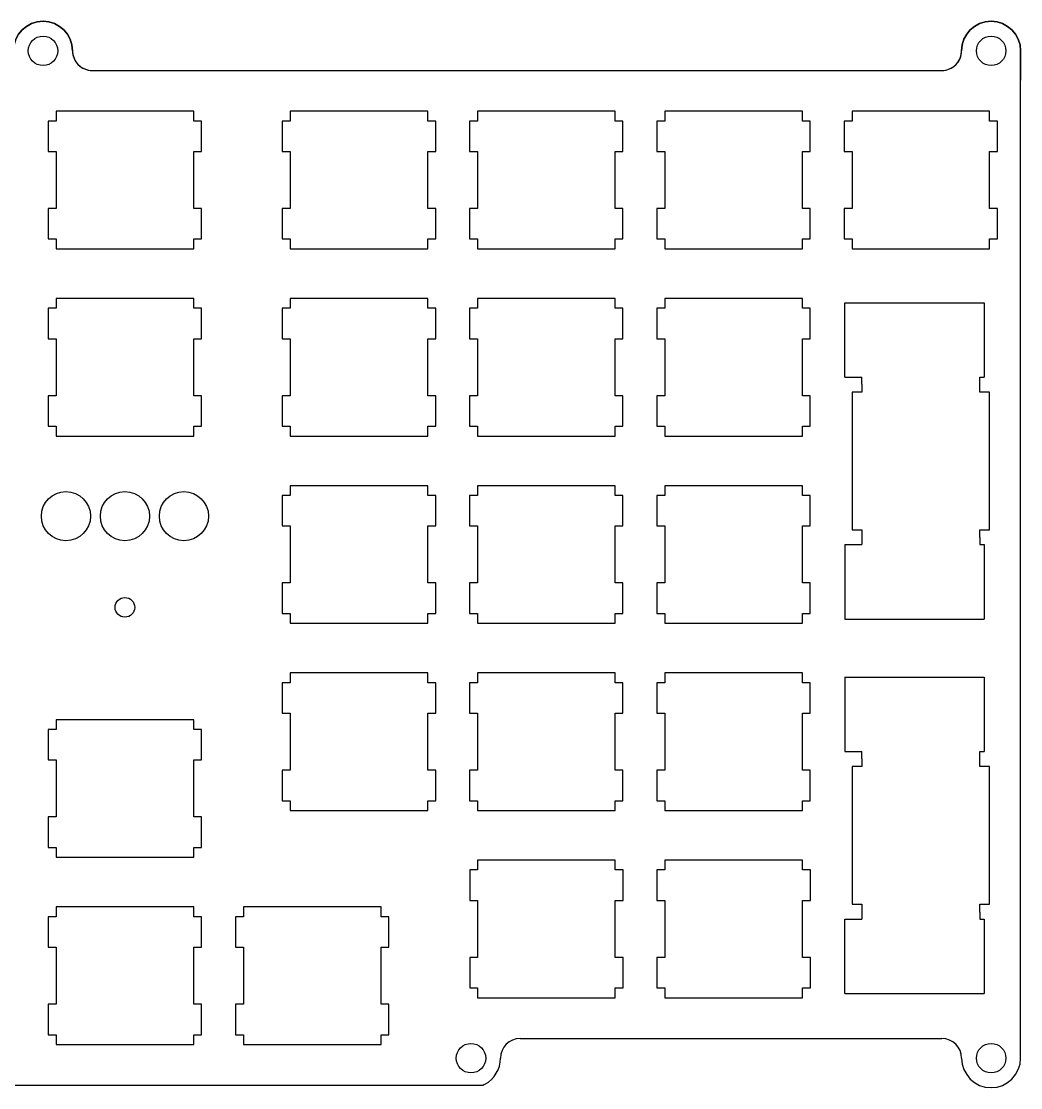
# Model space of a CAD drawing. Header units: millimetres. Extents: x -1 to 391, y -2 to 107.
# Drawn here: x 289.6 to 391.2, y -1.8 to 106.7 of the extents above; entities that cross this region are included whole.
import ezdxf

# ---------------------------------------------------------------- set-up
doc = ezdxf.new("R2010")
doc.units = ezdxf.units.MM

msp = doc.modelspace()

# ---------------------------------------------------------------- linework, layer by layer
for p, q in [((391.24, 103.72), (391.24, 100.72)), ((391.24, 103.72), (391.24, 100.72)), ((391.24, 103.72), (391.24, 100.72)), ((391.24, 103.72), (391.24, 100.72)), ((391.24, 103.72), (391.24, 100.72)), ((391.24, 103.72), (391.24, 100.72)), ((391.24, 103.72), (391.24, 100.72)), ((391.24, 103.72), (391.24, 100.72)), ((391.24, 103.72), (391.24, 100.72)), ((391.24, 103.72), (391.24, 100.72)), ((391.24, 103.72), (391.24, 100.72)), ((391.24, 103.72), (391.24, 100.72)), ((391.24, 103.72), (391.24, 100.72)), ((391.24, 103.72), (391.24, 100.72)), ((391.24, 103.72), (391.24, 100.72)), ((391.24, 103.72), (391.24, 100.72)), ((391.24, 103.72), (391.24, 100.72)), ((391.24, 103.72), (391.24, 100.72)), ((391.24, 103.72), (391.24, 100.72)), ((391.24, 103.72), (391.24, 100.72)), ((391.24, 103.72), (391.24, 100.72)), ((391.24, 103.72), (391.24, 100.72)), ((391.24, 103.72), (391.24, 100.72)), ((391.24, 100.72), (391.24, 103.72)), ((391.24, 103.72), (391.24, 100.72)), ((296.8, 101.72), (383.24, 101.72)), ((296.8, 101.72), (383.24, 101.72)), ((296.8, 101.72), (383.24, 101.72)), ((296.8, 101.72), (383.24, 101.72)), ((296.8, 101.72), (383.24, 101.72)), ((296.8, 101.72), (383.24, 101.72)), ((296.8, 101.72), (383.24, 101.72)), ((296.8, 101.72), (383.24, 101.72)), ((296.8, 101.72), (383.24, 101.72)), ((296.8, 101.72), (383.24, 101.72)), ((296.8, 101.72), (383.24, 101.72)), ((296.8, 101.72), (383.24, 101.72)), ((296.8, 101.72), (383.24, 101.72)), ((296.8, 101.72), (383.24, 101.72)), ((296.8, 101.72), (383.24, 101.72)), ((296.8, 101.72), (383.24, 101.72)), ((296.8, 101.72), (383.24, 101.72)), ((296.8, 101.72), (383.24, 101.72)), ((296.8, 101.72), (383.24, 101.72)), ((391.24, 4.22), (391.24, 100.72)), ((391.24, 4.22), (391.24, 100.72)), ((391.24, 4.22), (391.24, 100.72)), ((391.24, 4.22), (391.24, 100.72)), ((391.24, 4.22), (391.24, 100.72)), ((391.24, 4.22), (391.24, 100.72)), ((391.24, 4.22), (391.24, 100.72)), ((391.24, 4.22), (391.24, 100.72)), ((391.24, 4.22), (391.24, 100.72)), ((391.24, 4.22), (391.24, 100.72)), ((391.24, 4.22), (391.24, 100.72)), ((391.24, 4.22), (391.24, 100.72)), ((391.24, 4.22), (391.24, 100.72)), ((391.24, 4.22), (391.24, 100.72)), ((391.24, 4.22), (391.24, 100.72)), ((391.24, 4.22), (391.24, 100.72)), ((391.24, 4.22), (391.24, 100.72)), ((391.24, 4.22), (391.24, 100.72)), ((391.24, 4.22), (391.24, 100.72)), ((391.24, 4.22), (391.24, 100.72)), ((391.24, 3.22), (391.24, 4.22)), ((391.24, 3.22), (391.24, 4.22)), ((391.24, 3.22), (391.24, 4.22)), ((391.24, 3.22), (391.24, 4.22)), ((391.24, 3.22), (391.24, 4.22)), ((391.24, 3.22), (391.24, 4.22)), ((391.24, 3.22), (391.24, 4.22)), ((391.24, 3.22), (391.24, 4.22)), ((391.24, 3.22), (391.24, 4.22)), ((391.24, 3.22), (391.24, 4.22)), ((391.24, 3.22), (391.24, 4.22)), ((391.24, 3.22), (391.24, 4.22)), ((391.24, 3.22), (391.24, 4.22)), ((391.24, 3.22), (391.24, 4.22)), ((391.24, 3.22), (391.24, 4.22)), ((391.24, 3.22), (391.24, 4.22)), ((391.24, 3.22), (391.24, 4.22)), ((391.24, 3.22), (391.24, 4.22)), ((391.24, 3.22), (391.24, 4.22)), ((391.24, 3.22), (391.24, 4.22)), ((391.24, 3.22), (391.24, 4.22)), ((391.24, 3.22), (391.24, 4.22)), ((391.24, 3.22), (391.24, 4.22)), ((340.33, 3.22), (383.24, 3.22)), ((340.33, 3.22), (383.24, 3.22)), ((340.33, 3.22), (383.24, 3.22)), ((340.33, 3.22), (383.24, 3.22)), ((340.33, 3.22), (383.24, 3.22)), ((340.33, 3.22), (383.24, 3.22)), ((340.33, 3.22), (383.24, 3.22)), ((340.33, 3.22), (383.24, 3.22)), ((340.33, 3.22), (383.24, 3.22)), ((340.33, 3.22), (383.24, 3.22)), ((340.33, 3.22), (383.24, 3.22)), ((340.33, 3.22), (383.24, 3.22)), ((340.33, 3.22), (383.24, 3.22)), ((340.33, 3.22), (383.24, 3.22)), ((340.33, 3.22), (383.24, 3.22)), ((340.33, 3.22), (383.24, 3.22)), ((340.33, 3.22), (383.24, 3.22)), ((340.33, 3.22), (383.24, 3.22)), ((340.33, 3.22), (383.24, 3.22)), ((340.33, 3.22), (383.24, 3.22)), ((391.24, 1.22), (391.24, 3.22)), ((391.24, 1.22), (391.24, 3.22)), ((391.24, 1.22), (391.24, 3.22)), ((391.24, 1.22), (391.24, 3.22)), ((391.24, 1.22), (391.24, 3.22)), ((391.24, 1.22), (391.24, 3.22)), ((391.24, 1.22), (391.24, 3.22)), ((391.24, 1.22), (391.24, 3.22)), ((391.24, 1.22), (391.24, 3.22)), ((391.24, 1.22), (391.24, 3.22)), ((391.24, 1.22), (391.24, 3.22)), ((391.24, 1.22), (391.24, 3.22)), ((391.24, 1.22), (391.24, 3.22)), ((391.24, 1.22), (391.24, 3.22)), ((391.24, 1.22), (391.24, 3.22)), ((391.24, 1.22), (391.24, 3.22)), ((391.24, 1.22), (391.24, 3.22)), ((391.24, 1.22), (391.24, 3.22)), ((391.24, 1.22), (391.24, 3.22)), ((391.24, 1.22), (391.24, 3.22)), ((263.99, -1.54), (336.28, -1.54)), ((263.99, -1.54), (336.28, -1.54)), ((263.99, -1.54), (336.28, -1.54)), ((263.99, -1.54), (336.28, -1.54)), ((263.99, -1.54), (336.28, -1.54)), ((263.99, -1.54), (336.28, -1.54)), ((263.99, -1.54), (336.28, -1.54)), ((263.99, -1.54), (336.28, -1.54)), ((263.99, -1.54), (336.28, -1.54)), ((263.99, -1.54), (336.28, -1.54)), ((263.99, -1.54), (336.28, -1.54)), ((263.99, -1.54), (336.28, -1.54)), ((263.99, -1.54), (336.28, -1.54)), ((263.99, -1.54), (336.28, -1.54)), ((263.99, -1.54), (336.28, -1.54)), ((263.99, -1.54), (336.28, -1.54)), ((263.99, -1.54), (336.28, -1.54)), ((263.99, -1.54), (336.28, -1.54)), ((263.99, -1.54), (336.28, -1.54)), ((263.99, -1.54), (336.28, -1.54))]:
    msp.add_line(p, q)
at = {"color": 0}
for p, q in [((293.13, 96.57), (292.33, 96.57)), ((292.33, 96.57), (292.33, 93.47)), ((293.13, 97.57), (293.13, 96.57)), ((307.13, 97.57), (293.13, 97.57)), ((307.13, 96.57), (307.13, 97.57)), ((307.93, 96.57), (307.13, 96.57)), ((307.93, 93.47), (307.93, 96.57)), ((316.94, 96.57), (316.14, 96.57)), ((316.14, 96.57), (316.14, 93.47)), ((316.94, 97.57), (316.94, 96.57)), ((330.94, 97.57), (316.94, 97.57)), ((330.94, 96.57), (330.94, 97.57)), ((331.74, 96.57), (330.94, 96.57)), ((331.74, 93.47), (331.74, 96.57)), ((335.99, 96.57), (335.19, 96.57)), ((335.19, 96.57), (335.19, 93.47)), ((335.99, 97.57), (335.99, 96.57)), ((349.99, 97.57), (335.99, 97.57)), ((349.99, 96.57), (349.99, 97.57)), ((350.79, 96.57), (349.99, 96.57)), ((350.79, 93.47), (350.79, 96.57)), ((355.04, 96.57), (354.24, 96.57)), ((354.24, 96.57), (354.24, 93.47)), ((355.04, 97.57), (355.04, 96.57)), ((369.04, 97.57), (355.04, 97.57)), ((369.04, 96.57), (369.04, 97.57)), ((369.84, 96.57), (369.04, 96.57)), ((369.84, 93.47), (369.84, 96.57)), ((374.09, 96.57), (373.29, 96.57)), ((373.29, 96.57), (373.29, 93.47)), ((374.09, 97.57), (374.09, 96.57)), ((388.09, 97.57), (374.09, 97.57)), ((388.09, 96.57), (388.09, 97.57)), ((388.89, 96.57), (388.09, 96.57)), ((388.89, 93.47), (388.89, 96.57)), ((292.33, 93.47), (293.13, 93.47)), ((293.13, 93.47), (293.13, 87.67)), ((307.13, 87.67), (307.13, 93.47)), ((307.13, 93.47), (307.93, 93.47)), ((316.14, 93.47), (316.94, 93.47)), ((316.94, 93.47), (316.94, 87.67)), ((330.94, 87.67), (330.94, 93.47)), ((330.94, 93.47), (331.74, 93.47)), ((335.19, 93.47), (335.99, 93.47)), ((335.99, 93.47), (335.99, 87.67)), ((349.99, 87.67), (349.99, 93.47)), ((349.99, 93.47), (350.79, 93.47)), ((354.24, 93.47), (355.04, 93.47)), ((355.04, 93.47), (355.04, 87.67)), ((369.04, 87.67), (369.04, 93.47)), ((369.04, 93.47), (369.84, 93.47)), ((373.29, 93.47), (374.09, 93.47)), ((374.09, 93.47), (374.09, 87.67)), ((388.09, 87.67), (388.09, 93.47)), ((388.09, 93.47), (388.89, 93.47)), ((293.13, 87.67), (292.33, 87.67)), ((292.33, 87.67), (292.33, 84.57)), ((307.93, 87.67), (307.13, 87.67)), ((307.93, 84.57), (307.93, 87.67)), ((316.94, 87.67), (316.14, 87.67)), ((316.14, 87.67), (316.14, 84.57)), ((331.74, 87.67), (330.94, 87.67)), ((331.74, 84.57), (331.74, 87.67)), ((335.99, 87.67), (335.19, 87.67)), ((335.19, 87.67), (335.19, 84.57)), ((350.79, 87.67), (349.99, 87.67)), ((350.79, 84.57), (350.79, 87.67)), ((355.04, 87.67), (354.24, 87.67)), ((354.24, 87.67), (354.24, 84.57)), ((369.84, 87.67), (369.04, 87.67)), ((369.84, 84.57), (369.84, 87.67)), ((374.09, 87.67), (373.29, 87.67)), ((373.29, 87.67), (373.29, 84.57)), ((388.89, 87.67), (388.09, 87.67)), ((388.89, 84.57), (388.89, 87.67)), ((292.33, 84.57), (293.13, 84.57)), ((293.13, 84.57), (293.13, 83.57)), ((293.13, 83.57), (307.13, 83.57)), ((307.13, 83.57), (307.13, 84.57)), ((307.13, 84.57), (307.93, 84.57)), ((316.14, 84.57), (316.94, 84.57)), ((316.94, 84.57), (316.94, 83.57)), ((316.94, 83.57), (330.94, 83.57)), ((330.94, 83.57), (330.94, 84.57)), ((330.94, 84.57), (331.74, 84.57)), ((335.19, 84.57), (335.99, 84.57)), ((335.99, 84.57), (335.99, 83.57)), ((335.99, 83.57), (349.99, 83.57)), ((349.99, 83.57), (349.99, 84.57)), ((349.99, 84.57), (350.79, 84.57)), ((354.24, 84.57), (355.04, 84.57)), ((355.04, 84.57), (355.04, 83.57)), ((355.04, 83.57), (369.04, 83.57)), ((369.04, 83.57), (369.04, 84.57)), ((369.04, 84.57), (369.84, 84.57)), ((373.29, 84.57), (374.09, 84.57)), ((374.09, 84.57), (374.09, 83.57)), ((374.09, 83.57), (388.09, 83.57)), ((388.09, 83.57), (388.09, 84.57)), ((388.09, 84.57), (388.89, 84.57)), ((293.13, 78.52), (293.13, 77.52)), ((307.13, 78.52), (293.13, 78.52)), ((307.13, 77.52), (307.13, 78.52)), ((316.94, 78.52), (316.94, 77.52)), ((330.94, 78.52), (316.94, 78.52)), ((330.94, 77.52), (330.94, 78.52)), ((335.99, 78.52), (335.99, 77.52)), ((349.99, 78.52), (335.99, 78.52)), ((349.99, 77.52), (349.99, 78.52)), ((355.04, 78.52), (355.04, 77.52)), ((369.04, 78.52), (355.04, 78.52)), ((369.04, 77.52), (369.04, 78.52)), ((293.13, 77.52), (292.33, 77.52)), ((292.33, 77.52), (292.33, 74.42)), ((307.93, 77.52), (307.13, 77.52)), ((307.93, 74.42), (307.93, 77.52)), ((316.94, 77.52), (316.14, 77.52)), ((316.14, 77.52), (316.14, 74.42)), ((331.74, 77.52), (330.94, 77.52)), ((331.74, 74.42), (331.74, 77.52)), ((335.99, 77.52), (335.19, 77.52)), ((335.19, 77.52), (335.19, 74.42)), ((350.79, 77.52), (349.99, 77.52)), ((350.79, 74.42), (350.79, 77.52)), ((355.04, 77.52), (354.24, 77.52)), ((354.24, 77.52), (354.24, 74.42)), ((369.84, 77.52), (369.04, 77.52)), ((369.84, 74.42), (369.84, 77.52)), ((292.33, 74.42), (293.13, 74.42)), ((293.13, 74.42), (293.13, 68.62)), ((307.13, 68.62), (307.13, 74.42)), ((307.13, 74.42), (307.93, 74.42)), ((316.14, 74.42), (316.94, 74.42)), ((316.94, 74.42), (316.94, 68.62)), ((330.94, 68.62), (330.94, 74.42)), ((330.94, 74.42), (331.74, 74.42)), ((335.19, 74.42), (335.99, 74.42)), ((335.99, 74.42), (335.99, 68.62)), ((349.99, 68.62), (349.99, 74.42)), ((349.99, 74.42), (350.79, 74.42)), ((354.24, 74.42), (355.04, 74.42)), ((355.04, 74.42), (355.04, 68.62)), ((369.04, 68.62), (369.04, 74.42)), ((369.04, 74.42), (369.84, 74.42)), ((375.09, 69.79), (375.09, 68.99)), ((387.09, 68.99), (387.09, 69.79)), ((293.13, 68.62), (292.33, 68.62)), ((292.33, 68.62), (292.33, 65.52)), ((307.93, 68.62), (307.13, 68.62)), ((307.93, 65.52), (307.93, 68.62)), ((316.94, 68.62), (316.14, 68.62)), ((316.14, 68.62), (316.14, 65.52)), ((331.74, 68.62), (330.94, 68.62)), ((331.74, 65.52), (331.74, 68.62)), ((335.99, 68.62), (335.19, 68.62)), ((335.19, 68.62), (335.19, 65.52)), ((350.79, 68.62), (349.99, 68.62)), ((350.79, 65.52), (350.79, 68.62)), ((355.04, 68.62), (354.24, 68.62)), ((354.24, 68.62), (354.24, 65.52)), ((369.84, 68.62), (369.04, 68.62)), ((369.84, 65.52), (369.84, 68.62)), ((375.09, 68.99), (374.09, 68.99)), ((374.09, 68.99), (374.09, 54.99)), ((388.09, 68.99), (387.09, 68.99)), ((388.09, 54.99), (388.09, 68.99)), ((292.33, 65.52), (293.13, 65.52)), ((293.13, 65.52), (293.13, 64.52)), ((307.13, 64.52), (307.13, 65.52)), ((307.13, 65.52), (307.93, 65.52)), ((316.14, 65.52), (316.94, 65.52)), ((316.94, 65.52), (316.94, 64.52)), ((330.94, 64.52), (330.94, 65.52)), ((330.94, 65.52), (331.74, 65.52)), ((335.19, 65.52), (335.99, 65.52)), ((335.99, 65.52), (335.99, 64.52)), ((349.99, 64.52), (349.99, 65.52)), ((349.99, 65.52), (350.79, 65.52)), ((354.24, 65.52), (355.04, 65.52)), ((355.04, 65.52), (355.04, 64.52)), ((369.04, 64.52), (369.04, 65.52)), ((369.04, 65.52), (369.84, 65.52)), ((293.13, 64.52), (307.13, 64.52)), ((316.94, 64.52), (330.94, 64.52)), ((335.99, 64.52), (349.99, 64.52)), ((355.04, 64.52), (369.04, 64.52)), ((316.94, 59.47), (316.94, 58.47)), ((330.94, 59.47), (316.94, 59.47)), ((330.94, 58.47), (330.94, 59.47)), ((335.99, 59.47), (335.99, 58.47)), ((349.99, 59.47), (335.99, 59.47)), ((349.99, 58.47), (349.99, 59.47)), ((355.04, 59.47), (355.04, 58.47)), ((369.04, 59.47), (355.04, 59.47)), ((369.04, 58.47), (369.04, 59.47)), ((316.94, 58.47), (316.14, 58.47)), ((316.14, 58.47), (316.14, 55.37)), ((331.74, 58.47), (330.94, 58.47)), ((331.74, 55.37), (331.74, 58.47)), ((335.99, 58.47), (335.19, 58.47)), ((335.19, 58.47), (335.19, 55.37)), ((350.79, 58.47), (349.99, 58.47)), ((350.79, 55.37), (350.79, 58.47)), ((355.04, 58.47), (354.24, 58.47)), ((354.24, 58.47), (354.24, 55.37)), ((369.84, 58.47), (369.04, 58.47)), ((369.84, 55.37), (369.84, 58.47)), ((316.14, 55.37), (316.94, 55.37)), ((316.94, 55.37), (316.94, 49.57)), ((330.94, 49.57), (330.94, 55.37)), ((330.94, 55.37), (331.74, 55.37)), ((335.19, 55.37), (335.99, 55.37)), ((335.99, 55.37), (335.99, 49.57)), ((349.99, 49.57), (349.99, 55.37)), ((349.99, 55.37), (350.79, 55.37)), ((354.24, 55.37), (355.04, 55.37)), ((355.04, 55.37), (355.04, 49.57)), ((369.04, 49.57), (369.04, 55.37)), ((369.04, 55.37), (369.84, 55.37)), ((374.09, 54.99), (375.09, 54.99)), ((375.09, 54.99), (375.09, 54.19)), ((387.09, 54.19), (387.09, 54.99)), ((387.09, 54.99), (388.09, 54.99)), ((316.94, 49.57), (316.14, 49.57)), ((316.14, 49.57), (316.14, 46.47)), ((331.74, 49.57), (330.94, 49.57)), ((331.74, 46.47), (331.74, 49.57)), ((335.99, 49.57), (335.19, 49.57)), ((335.19, 49.57), (335.19, 46.47)), ((350.79, 49.57), (349.99, 49.57)), ((350.79, 46.47), (350.79, 49.57)), ((355.04, 49.57), (354.24, 49.57)), ((354.24, 49.57), (354.24, 46.47)), ((369.84, 49.57), (369.04, 49.57)), ((369.84, 46.47), (369.84, 49.57)), ((316.14, 46.47), (316.94, 46.47)), ((316.94, 46.47), (316.94, 45.47)), ((330.94, 45.47), (330.94, 46.47)), ((330.94, 46.47), (331.74, 46.47)), ((335.19, 46.47), (335.99, 46.47)), ((335.99, 46.47), (335.99, 45.47)), ((349.99, 45.47), (349.99, 46.47)), ((349.99, 46.47), (350.79, 46.47)), ((354.24, 46.47), (355.04, 46.47)), ((355.04, 46.47), (355.04, 45.47)), ((369.04, 45.47), (369.04, 46.47)), ((369.04, 46.47), (369.84, 46.47)), ((316.94, 45.47), (330.94, 45.47)), ((335.99, 45.47), (349.99, 45.47)), ((355.04, 45.47), (369.04, 45.47)), ((316.94, 40.42), (316.94, 39.42)), ((330.94, 40.42), (316.94, 40.42)), ((330.94, 39.42), (330.94, 40.42)), ((335.99, 40.42), (335.99, 39.42)), ((349.99, 40.42), (335.99, 40.42)), ((349.99, 39.42), (349.99, 40.42)), ((355.04, 40.42), (355.04, 39.42)), ((369.04, 40.42), (355.04, 40.42)), ((369.04, 39.42), (369.04, 40.42)), ((316.94, 39.42), (316.14, 39.42)), ((316.14, 39.42), (316.14, 36.32)), ((331.74, 39.42), (330.94, 39.42)), ((331.74, 36.32), (331.74, 39.42)), ((335.99, 39.42), (335.19, 39.42)), ((335.19, 39.42), (335.19, 36.32)), ((350.79, 39.42), (349.99, 39.42)), ((350.79, 36.32), (350.79, 39.42)), ((355.04, 39.42), (354.24, 39.42)), ((354.24, 39.42), (354.24, 36.32)), ((369.84, 39.42), (369.04, 39.42)), ((369.84, 36.32), (369.84, 39.42)), ((316.14, 36.32), (316.94, 36.32)), ((316.94, 36.32), (316.94, 30.52)), ((330.94, 30.52), (330.94, 36.32)), ((330.94, 36.32), (331.74, 36.32)), ((335.19, 36.32), (335.99, 36.32)), ((335.99, 36.32), (335.99, 30.52)), ((349.99, 30.52), (349.99, 36.32)), ((349.99, 36.32), (350.79, 36.32)), ((354.24, 36.32), (355.04, 36.32)), ((355.04, 36.32), (355.04, 30.52)), ((369.04, 30.52), (369.04, 36.32)), ((369.04, 36.32), (369.84, 36.32)), ((293.13, 35.66), (293.13, 34.65)), ((307.13, 35.66), (293.13, 35.66)), ((307.13, 34.65), (307.13, 35.66)), ((293.13, 34.65), (292.33, 34.65)), ((292.33, 34.65), (292.33, 31.56)), ((307.93, 34.65), (307.13, 34.65)), ((307.93, 31.56), (307.93, 34.65)), ((292.33, 31.56), (293.13, 31.56)), ((293.13, 31.56), (293.13, 25.76)), ((307.13, 25.76), (307.13, 31.56)), ((307.13, 31.56), (307.93, 31.56)), ((375.09, 31.69), (375.09, 30.89)), ((387.09, 30.89), (387.09, 31.69)), ((316.94, 30.52), (316.14, 30.52)), ((316.14, 30.52), (316.14, 27.42)), ((331.74, 30.52), (330.94, 30.52)), ((331.74, 27.42), (331.74, 30.52)), ((335.99, 30.52), (335.19, 30.52)), ((335.19, 30.52), (335.19, 27.42)), ((350.79, 30.52), (349.99, 30.52)), ((350.79, 27.42), (350.79, 30.52)), ((355.04, 30.52), (354.24, 30.52)), ((354.24, 30.52), (354.24, 27.42)), ((369.84, 30.52), (369.04, 30.52)), ((369.84, 27.42), (369.84, 30.52)), ((375.09, 30.89), (374.09, 30.89)), ((374.09, 30.89), (374.09, 16.89)), ((388.09, 30.89), (387.09, 30.89)), ((388.09, 16.89), (388.09, 30.89)), ((316.14, 27.42), (316.94, 27.42)), ((316.94, 27.42), (316.94, 26.42)), ((330.94, 26.42), (330.94, 27.42)), ((330.94, 27.42), (331.74, 27.42)), ((335.19, 27.42), (335.99, 27.42)), ((335.99, 27.42), (335.99, 26.42)), ((349.99, 26.42), (349.99, 27.42)), ((349.99, 27.42), (350.79, 27.42)), ((354.24, 27.42), (355.04, 27.42)), ((355.04, 27.42), (355.04, 26.42)), ((369.04, 26.42), (369.04, 27.42)), ((369.04, 27.42), (369.84, 27.42)), ((316.94, 26.42), (330.94, 26.42)), ((335.99, 26.42), (349.99, 26.42)), ((355.04, 26.42), (369.04, 26.42)), ((293.13, 25.76), (292.33, 25.76)), ((292.33, 25.76), (292.33, 22.65)), ((307.93, 25.76), (307.13, 25.76)), ((307.93, 22.65), (307.93, 25.76)), ((292.33, 22.65), (293.13, 22.65)), ((293.13, 22.65), (293.13, 21.66)), ((307.13, 21.66), (307.13, 22.65)), ((307.13, 22.65), (307.93, 22.65)), ((293.13, 21.66), (307.13, 21.66)), ((336, 21.37), (336, 20.37)), ((350, 21.37), (336, 21.37)), ((350, 20.37), (350, 21.37)), ((355.05, 21.37), (355.05, 20.37)), ((369.05, 21.37), (355.05, 21.37)), ((369.05, 20.37), (369.05, 21.37)), ((336, 20.37), (335.2, 20.37)), ((335.2, 20.37), (335.2, 17.27)), ((350.8, 20.37), (350, 20.37)), ((350.8, 17.27), (350.8, 20.37)), ((355.05, 20.37), (354.25, 20.37)), ((354.25, 20.37), (354.25, 17.27)), ((369.85, 20.37), (369.05, 20.37)), ((369.85, 17.27), (369.85, 20.37)), ((293.13, 16.61), (293.13, 15.6)), ((307.13, 16.61), (293.13, 16.61)), ((307.13, 15.6), (307.13, 16.61)), ((312.18, 16.61), (312.18, 15.6)), ((326.18, 16.61), (312.18, 16.61)), ((326.18, 15.6), (326.18, 16.61)), ((335.2, 17.27), (336, 17.27)), ((336, 17.27), (336, 11.47)), ((350, 11.47), (350, 17.27)), ((350, 17.27), (350.8, 17.27)), ((354.25, 17.27), (355.05, 17.27)), ((355.05, 17.27), (355.05, 11.47)), ((369.05, 11.47), (369.05, 17.27)), ((369.05, 17.27), (369.85, 17.27)), ((374.09, 16.89), (375.09, 16.89)), ((375.09, 16.89), (375.09, 16.09)), ((387.09, 16.09), (387.09, 16.89)), ((387.09, 16.89), (388.09, 16.89)), ((293.13, 15.6), (292.33, 15.6)), ((292.33, 15.6), (292.33, 12.51)), ((307.93, 15.6), (307.13, 15.6)), ((307.93, 12.51), (307.93, 15.6)), ((312.18, 15.6), (311.38, 15.6)), ((311.38, 15.6), (311.38, 12.51)), ((326.98, 15.6), (326.18, 15.6)), ((326.98, 12.51), (326.98, 15.6)), ((292.33, 12.51), (293.13, 12.51)), ((293.13, 12.51), (293.13, 6.71)), ((307.13, 6.71), (307.13, 12.51)), ((307.13, 12.51), (307.93, 12.51)), ((311.38, 12.51), (312.18, 12.51)), ((312.18, 12.51), (312.18, 6.71)), ((326.18, 6.71), (326.18, 12.51)), ((326.18, 12.51), (326.98, 12.51)), ((336, 11.47), (335.2, 11.47)), ((335.2, 11.47), (335.2, 8.37)), ((350.8, 11.47), (350, 11.47)), ((350.8, 8.37), (350.8, 11.47)), ((355.05, 11.47), (354.25, 11.47)), ((354.25, 11.47), (354.25, 8.37)), ((369.85, 11.47), (369.05, 11.47)), ((369.85, 8.37), (369.85, 11.47)), ((335.2, 8.37), (336, 8.37)), ((336, 8.37), (336, 7.37)), ((350, 7.37), (350, 8.37)), ((350, 8.37), (350.8, 8.37)), ((354.25, 8.37), (355.05, 8.37)), ((355.05, 8.37), (355.05, 7.37)), ((369.05, 7.37), (369.05, 8.37)), ((369.05, 8.37), (369.85, 8.37)), ((293.13, 6.71), (292.33, 6.71)), ((292.33, 6.71), (292.33, 3.6)), ((307.93, 6.71), (307.13, 6.71)), ((307.93, 3.6), (307.93, 6.71)), ((312.18, 6.71), (311.38, 6.71)), ((311.38, 6.71), (311.38, 3.6)), ((326.98, 6.71), (326.18, 6.71)), ((326.98, 3.6), (326.98, 6.71)), ((336, 7.37), (350, 7.37)), ((355.05, 7.37), (369.05, 7.37)), ((292.33, 3.6), (293.13, 3.6)), ((293.13, 3.6), (293.13, 2.61)), ((307.13, 2.61), (307.13, 3.6)), ((307.13, 3.6), (307.93, 3.6)), ((311.38, 3.6), (312.18, 3.6)), ((312.18, 3.6), (312.18, 2.61)), ((326.18, 2.61), (326.18, 3.6)), ((326.18, 3.6), (326.98, 3.6)), ((293.13, 2.61), (307.13, 2.61)), ((312.18, 2.61), (326.18, 2.61))]:
    msp.add_line(p, q, dxfattribs=at)
at = {"lineweight": -3}
for p, q in [((373.35, 78.09), (387.54, 78.09)), ((373.35, 70.52), (373.35, 78.09)), ((387.54, 78.09), (387.54, 70.52)), ((373.35, 70.52), (375.09, 70.52)), ((375.09, 69.79), (375.09, 70.52)), ((387.09, 69.79), (387.09, 70.52)), ((387.09, 70.52), (387.54, 70.52)), ((373.35, 53.47), (375.09, 53.47)), ((373.35, 53.47), (373.35, 45.89)), ((375.09, 54.19), (375.09, 53.47)), ((387.09, 54.19), (387.09, 53.47)), ((387.09, 53.47), (387.54, 53.47)), ((387.54, 53.47), (387.54, 45.89)), ((373.35, 45.89), (387.54, 45.89)), ((373.35, 39.99), (387.54, 39.99)), ((373.35, 39.99), (373.35, 32.42)), ((387.54, 39.99), (387.54, 32.42)), ((373.35, 32.42), (375.09, 32.42)), ((375.09, 31.69), (375.09, 32.42)), ((387.09, 31.69), (387.09, 32.42)), ((387.09, 32.42), (387.54, 32.42)), ((373.35, 15.37), (375.09, 15.37)), ((373.35, 7.79), (373.35, 15.37)), ((375.09, 16.09), (375.09, 15.37)), ((387.09, 16.09), (387.09, 15.37)), ((387.09, 15.37), (387.54, 15.37)), ((387.54, 15.37), (387.54, 7.79)), ((373.35, 7.79), (387.54, 7.79))]:
    msp.add_line(p, q, dxfattribs=at)
msp.add_lwpolyline([(192.36, 103.72, -1), (198.36, 103.72, 0.414214), (200.36, 101.72), (286.8, 101.72, 0.414214), (288.8, 103.72, -1), (294.8, 103.72, 0.414214), (296.8, 101.72), (383.24, 101.72, 0.414214), (385.24, 103.72, -1), (391.24, 103.72)], format="xyb")
for centre, radius in [((291.8, 103.72), 1.5), ((388.24, 103.72), 1.5), ((294.13, 56.37), 2.5), ((300.13, 56.37), 2.5), ((306.13, 56.37), 2.5), ((300.13, 47.09), 1), ((335.33, 1.22), 1.5), ((388.24, 1.22), 1.5)]:
    msp.add_circle(centre, radius)
for centre, radius, start, end in [((291.8, 103.72), 3, 0, 180), ((291.8, 103.72), 3, 0, 180), ((291.8, 103.72), 3, 0, 180), ((291.8, 103.72), 3, 0, 180), ((291.8, 103.72), 3, 0, 180), ((291.8, 103.72), 3, 0, 180), ((291.8, 103.72), 3, 0, 180), ((291.8, 103.72), 3, 0, 180), ((291.8, 103.72), 3, 0, 180), ((291.8, 103.72), 3, 0, 180), ((291.8, 103.72), 3, 0, 180), ((291.8, 103.72), 3, 0, 180), ((291.8, 103.72), 3, 0, 180), ((291.8, 103.72), 3, 0, 180), ((291.8, 103.72), 3, 0, 180), ((291.8, 103.72), 3, 0, 180), ((291.8, 103.72), 3, 0, 180), ((291.8, 103.72), 3, 0, 180), ((291.8, 103.72), 3, 0, 180), ((388.24, 103.72), 3, 0, 180), ((388.24, 103.72), 3, 0, 180), ((388.24, 103.72), 3, 0, 180), ((388.24, 103.72), 3, 0, 180), ((388.24, 103.72), 3, 0, 180), ((388.24, 103.72), 3, 0, 180), ((388.24, 103.72), 3, 0, 180), ((388.24, 103.72), 3, 0, 180), ((388.24, 103.72), 3, 0, 180), ((388.24, 103.72), 3, 0, 180), ((388.24, 103.72), 3, 0, 180), ((388.24, 103.72), 3, 0, 180), ((388.24, 103.72), 3, 0, 180), ((388.24, 103.72), 3, 0, 180), ((388.24, 103.72), 3, 0, 180), ((388.24, 103.72), 3, 0, 180), ((388.24, 103.72), 3, 0, 180), ((388.24, 103.72), 3, 0, 180), ((388.24, 103.72), 3, 0, 180), ((296.8, 103.72), 2, 180, 270), ((296.8, 103.72), 2, 180, 270), ((296.8, 103.72), 2, 180, 270), ((296.8, 103.72), 2, 180, 270), ((296.8, 103.72), 2, 180, 270), ((296.8, 103.72), 2, 180, 270), ((296.8, 103.72), 2, 180, 270), ((296.8, 103.72), 2, 180, 270), ((296.8, 103.72), 2, 180, 270), ((296.8, 103.72), 2, 180, 270), ((296.8, 103.72), 2, 180, 270), ((296.8, 103.72), 2, 180, 270), ((296.8, 103.72), 2, 180, 270), ((296.8, 103.72), 2, 180, 270), ((296.8, 103.72), 2, 180, 270), ((296.8, 103.72), 2, 180, 270), ((296.8, 103.72), 2, 180, 270), ((296.8, 103.72), 2, 180, 270), ((296.8, 103.72), 2, 180, 270), ((383.24, 103.72), 2, 270, 360), ((383.24, 103.72), 2, 270, 360), ((383.24, 103.72), 2, 270, 360), ((383.24, 103.72), 2, 270, 360), ((383.24, 103.72), 2, 270, 360), ((383.24, 103.72), 2, 270, 360), ((383.24, 103.72), 2, 270, 360), ((383.24, 103.72), 2, 270, 360), ((383.24, 103.72), 2, 270, 360), ((383.24, 103.72), 2, 270, 360), ((383.24, 103.72), 2, 270, 360), ((383.24, 103.72), 2, 270, 360), ((383.24, 103.72), 2, 270, 360), ((383.24, 103.72), 2, 270, 360), ((383.24, 103.72), 2, 270, 360), ((383.24, 103.72), 2, 270, 360), ((383.24, 103.72), 2, 270, 360), ((383.24, 103.72), 2, 270, 360), ((383.24, 103.72), 2, 270, 360), ((383.24, 103.72), 2, 270, 360), ((340.33, 1.22), 2, 90, 180), ((340.33, 1.22), 2, 90, 180), ((340.33, 1.22), 2, 90, 180), ((340.33, 1.22), 2, 90, 180), ((340.33, 1.22), 2, 90, 180), ((340.33, 1.22), 2, 90, 180), ((340.33, 1.22), 2, 90, 180), ((340.33, 1.22), 2, 90, 180), ((340.33, 1.22), 2, 90, 180), ((340.33, 1.22), 2, 90, 180), ((340.33, 1.22), 2, 90, 180), ((340.33, 1.22), 2, 90, 180), ((340.33, 1.22), 2, 90, 180), ((340.33, 1.22), 2, 90, 180), ((340.33, 1.22), 2, 90, 180), ((340.33, 1.22), 2, 90, 180), ((340.33, 1.22), 2, 90, 180), ((340.33, 1.22), 2, 90, 180), ((340.33, 1.22), 2, 90, 180), ((340.33, 1.22), 2, 90, 180), ((340.33, 1.22), 2, 90, 180), ((340.33, 1.22), 2, 90, 180), ((340.33, 1.22), 2, 90, 180), ((340.33, 1.22), 2, 90, 180), ((340.33, 1.22), 2, 90, 180), ((340.33, 1.22), 2, 90, 180), ((340.33, 1.22), 2, 90, 180), ((340.33, 1.22), 2, 90, 180), ((340.33, 1.22), 2, 90, 180), ((340.33, 1.22), 2, 90, 180), ((340.33, 1.22), 2, 90, 180), ((340.33, 1.22), 2, 90, 180), ((340.33, 1.22), 2, 90, 180), ((340.33, 1.22), 2, 90, 180), ((340.33, 1.22), 2, 90, 180), ((340.33, 1.22), 2, 90, 180), ((340.33, 1.22), 2, 90, 180), ((340.33, 1.22), 2, 90, 180), ((340.33, 1.22), 2, 90, 180), ((383.24, 1.22), 2, 0, 90), ((383.24, 1.22), 2, 0, 90), ((383.24, 1.22), 2, 0, 90), ((383.24, 1.22), 2, 0, 90), ((383.24, 1.22), 2, 0, 90), ((383.24, 1.22), 2, 0, 90), ((383.24, 1.22), 2, 0, 90), ((383.24, 1.22), 2, 0, 90), ((383.24, 1.22), 2, 0, 90), ((383.24, 1.22), 2, 0, 90), ((383.24, 1.22), 2, 0, 90), ((383.24, 1.22), 2, 0, 90), ((383.24, 1.22), 2, 0, 90), ((383.24, 1.22), 2, 0, 90), ((383.24, 1.22), 2, 0, 90), ((383.24, 1.22), 2, 0, 90), ((383.24, 1.22), 2, 0, 90), ((383.24, 1.22), 2, 0, 90), ((383.24, 1.22), 2, 0, 90), ((383.24, 1.22), 2, 0, 90), ((383.24, 1.22), 2, 0, 90), ((335.33, 1.22), 3, 298.2071, 0), ((335.33, 1.22), 3, 298.2071, 0), ((335.33, 1.22), 3, 298.2071, 0), ((335.33, 1.22), 3, 298.2071, 0), ((335.33, 1.22), 3, 298.2071, 0), ((335.33, 1.22), 3, 298.2071, 0), ((335.33, 1.22), 3, 298.2071, 0), ((335.33, 1.22), 3, 298.2071, 0), ((335.33, 1.22), 3, 298.2071, 0), ((335.33, 1.22), 3, 298.2071, 0), ((335.33, 1.22), 3, 298.2071, 0), ((335.33, 1.22), 3, 298.2071, 0), ((335.33, 1.22), 3, 298.2071, 0), ((335.33, 1.22), 3, 298.2071, 0), ((335.33, 1.22), 3, 298.2071, 0), ((335.33, 1.22), 3, 298.2071, 0), ((335.33, 1.22), 3, 298.2071, 0), ((335.33, 1.22), 3, 298.2071, 0), ((335.33, 1.22), 3, 298.2071, 0), ((335.33, 1.22), 3, 298.2071, 0), ((388.24, 1.22), 3, 180, 0), ((388.24, 1.22), 3, 180, 0), ((388.24, 1.22), 3, 180, 0), ((388.24, 1.22), 3, 180, 0), ((388.24, 1.22), 3, 180, 0), ((388.24, 1.22), 3, 180, 0), ((388.24, 1.22), 3, 180, 0), ((388.24, 1.22), 3, 180, 0), ((388.24, 1.22), 3, 180, 0), ((388.24, 1.22), 3, 180, 0), ((388.24, 1.22), 3, 180, 0), ((388.24, 1.22), 3, 180, 0), ((388.24, 1.22), 3, 180, 0), ((388.24, 1.22), 3, 180, 0), ((388.24, 1.22), 3, 180, 0), ((388.24, 1.22), 3, 180, 0), ((388.24, 1.22), 3, 180, 0), ((388.24, 1.22), 3, 180, 0), ((388.24, 1.22), 3, 180, 0), ((388.24, 1.22), 3, 180, 0), ((336.28, -0.54), 1, 270, 298.2071), ((336.28, -0.54), 1, 270, 298.2071), ((336.28, -0.54), 1, 270, 298.2071), ((336.28, -0.54), 1, 270, 298.2071), ((336.28, -0.54), 1, 270, 298.2071), ((336.28, -0.54), 1, 270, 298.2071), ((336.28, -0.54), 1, 270, 298.2071), ((336.28, -0.54), 1, 270, 298.2071), ((336.28, -0.54), 1, 270, 298.2071), ((336.28, -0.54), 1, 270, 298.2071), ((336.28, -0.54), 1, 270, 298.2071), ((336.28, -0.54), 1, 270, 298.2071), ((336.28, -0.54), 1, 270, 298.2071), ((336.28, -0.54), 1, 270, 298.2071), ((336.28, -0.54), 1, 270, 298.2071), ((336.28, -0.54), 1, 270, 298.2071), ((336.28, -0.54), 1, 270, 298.2071), ((336.28, -0.54), 1, 270, 298.2071), ((336.28, -0.54), 1, 270, 298.2071), ((336.28, -0.54), 1, 270, 298.2071)]:
    msp.add_arc(centre, radius, start, end)

doc.saveas('drawing.dxf')
